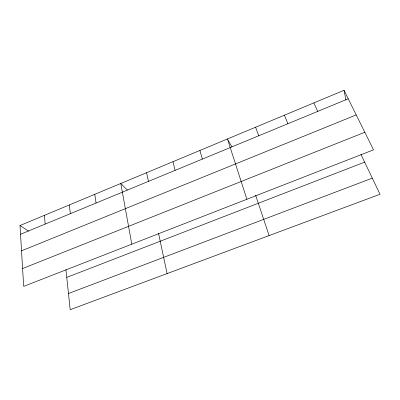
<?xml version="1.0" encoding="UTF-8"?>
<svg xmlns="http://www.w3.org/2000/svg" width="400" height="400" viewBox="0 0 400 400"><rect width="100%" height="100%" fill="white"/><g stroke="black" fill="none" stroke-linecap="round" stroke-linejoin="round"><path stroke-width="0.6" d="M20 225.535L344.025 90.31L373.53 149.84L23.68 286.37L20 225.535L28.655 231.145M20.53 234.275L348.225 98.785M21.53 250.83L356.22 114.92M22.6 268.53L364.815 132.26M66.765 277.39L364.655 162.135M68.48 293.515L372.295 178.135M127.395 190.1L120.79 183.47L131.79 244.18M231.9 146.885L227.445 138.96L246.89 199.26M360.945 154.375L380 194.26L70.2 309.69L65.925 269.52M313.875 102.89L317.695 111.41M284.41 115.185L287.87 123.74M255.61 127.205L258.72 135.795M255.61 195.155L269.11 235.58M199.905 150.455L202.36 159.095M172.96 161.7L175.11 170.36M146.595 172.705L148.455 181.385M158.54 233.365L167.1 273.59M344.025 90.31L345.95 100.03M94.775 194.33L96.07 203.04M69.315 204.955L70.345 213.675M44.395 215.355L45.17 224.085"/></g></svg>
